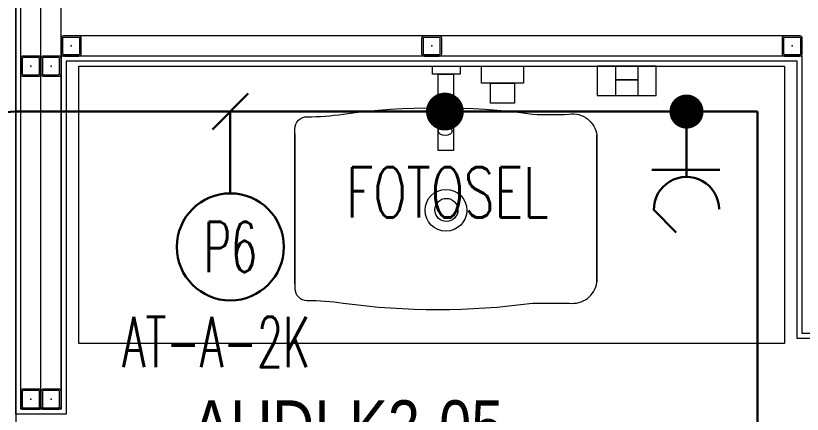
# Model space of a CAD drawing. Extents: x -1439 to 23780, y -1362 to 4476.
# Drawn here: x 14182.5 to 14338.5, y 2540 to 2619 of the extents above; entities that cross this region are included whole.
import ezdxf
from ezdxf.enums import TextEntityAlignment as Align

# ---------------------------------------------------------------- set-up
doc = ezdxf.new("R2010")
doc.units = 0
doc.header["$MEASUREMENT"] = 0
doc.layers.get('0').update_dxf_attribs({"color": 9, "lineweight": 9})
for name, color, linetype, lineweight in [('Audi$0$05V', 8, 'Continuous', 9), ('Audi$0$06D', 8, 'Continuous', 9), ('Audi$0$10', 8, 'Continuous', 9), ('Audi$0$11', 8, 'Continuous', 9), ('Audi$0$21', 8, 'Continuous', 9), ('Audi$0$35', 8, 'Continuous', 9), ('E-DATA BAGLATI UCU', 7, 'Continuous', 30), ('E-KABLO', 7, 'Continuous', 30), ('E-KAPAKLI PRİZ', 7, 'Continuous', 30), ('E-LINYE', 7, 'Continuous', 30), ('E-YAZI', 7, 'Continuous', 30)]:
    doc.layers.add(name, color=color, linetype=linetype, lineweight=lineweight)
doc.styles.add('Audi$0$Arial', font='arial.ttf', dxfattribs={"height": 2.5})
doc.styles.add('Audi$0$MuuM_TEXT-STANDART', font='ARIALN.TTF')
doc.styles.add('E-YAZI', font='txttw.shx')

# ---------------------------------------------------------------- blocks, each defined once
blk = doc.blocks.new('Audi$0$sıvı sabunluk plan')
for points in [[(5.85, 1.3), (0, 1.3), (0, 13), (5.85, 13), (5.85, 1.3)], [(3.15, 4.9), (0, 4.9), (0, 9.4), (3.15, 9.4), (3.15, 4.9)], [(5.85, 4.9), (3.15, 4.9), (3.15, 9.4), (5.85, 9.4), (5.85, 4.9)]]:
    blk.add_lwpolyline(points)
blk = doc.blocks.new('Audi$0$LAVABO BATARYA PLAN')
at = {"layer": 'Audi$0$05V'}
for points in [[(0, 0), (5.5, 0), (5.5, -1.56), (0, -1.56)], [(9.77, 0), (18.07, 0), (18.07, -3.39), (9.77, -3.39)], [(1.18, -1.56), (4.18, -1.56), (4.18, -16.74), (1.18, -16.74)], [(11.55, -3.39), (16.28, -3.39), (16.28, -7.35), (11.55, -7.35)]]:
    blk.add_lwpolyline(points, close=True, dxfattribs=at)
blk = doc.blocks.new('Audi$0$Group-398-1')
at = {"lineweight": 0, "flags": 128}
blk.add_lwpolyline([(384774.0706, 69367.6054), (384774.0706, 69368.1554), (384775.4706, 69368.1554), (384775.4706, 69367.6054)], close=True, dxfattribs=at)
blk.add_lwpolyline([(384775.4706, 69367.6054), (384774.0706, 69367.6054), (384774.0706, 69368.1554), (384775.4706, 69368.1554)], close=True)
for points in [[(384775.042, 69367.7395), (384775.042, 69368.0459, 0.414214), (384775.018, 69368.0699, -0.035809), (384774.946, 69368.0751, 0.067889), (384774.5706, 69368.0751, -0.002456), (384774.498, 69368.0751, 0.418149), (384774.4431, 69368.0334), (384774.4431, 69367.7422)], [(384775.042, 69368.0361), (384775.042, 69367.7297, -0.414214), (384775.018, 69367.7057, 0.035809), (384774.946, 69367.7005, -0.067889), (384774.5706, 69367.7005, 0.025966), (384774.498, 69367.7005, -0.418149), (384774.4431, 69367.7422), (384774.4431, 69368.0334)]]:
    blk.add_lwpolyline(points, format="xyb")
for centre, radius in [((384774.7423, 69367.8911), 0.0414), ((384774.7414, 69367.8903), 0.0228)]:
    blk.add_circle(centre, radius)
blk.add_ellipse((384774.7438, 69367.7338), major_axis=(0.0138, 0), ratio=0.667081)
at = {"xscale": 0.01, "yscale": 0.01, "zscale": 0.01, "rotation": 180}
blk.add_blockref('Audi$0$LAVABO BATARYA PLAN', (384774.7693, 69367.6054), dxfattribs=at)
at = {"layer": 'Audi$0$05V', "extrusion": (0, 0, -1), "xscale": 0.01, "yscale": 0.01, "zscale": -0.01, "rotation": 270}
blk.add_blockref('Audi$0$sıvı sabunluk plan', (-384774.4553, 69367.6639), dxfattribs=at)
blk = doc.blocks.new('Audi$0$Prf-40x40')
for points in [[(1.5, -2), (-1.5, -2, -0.414214), (-2, -1.5), (-2, 1.5, -0.414214), (-1.5, 2), (1.5, 2, -0.414214), (2, 1.5), (2, -1.5, -0.414214)], [(1.5, -1.7), (-1.5, -1.7, -0.414214), (-1.7, -1.5), (-1.7, 1.5, -0.414214), (-1.5, 1.7), (1.5, 1.7, -0.414214), (1.7, 1.5), (1.7, -1.5, -0.414214)]]:
    blk.add_lwpolyline(points, format="xyb", close=True)
at = {"color": 252}
blk.add_point((0, 0), dxfattribs=at)
blk = doc.blocks.new('Audi$0$0_roomno2-flat-2')
at = {"layer": 'Audi$0$21'}
blk.add_lwpolyline([(96.88, -52.5), (0, -52.5), (0, 0), (96.88, 0)], close=True, dxfattribs=at)
for points in [[(0, -15), (96.88, -15)], [(40.62, -15), (40.62, -52.5)], [(59.38, -15), (59.38, -52.5)], [(78.12, -15), (78.12, -52.5)], [(0, -33.75), (40.62, -33.75)]]:
    blk.add_lwpolyline(points, dxfattribs=at)
at = {"layer": 'Audi$0$21', "style": 'Audi$0$MuuM_TEXT-STANDART', "width": 0.6}
blk.add_text('H:', height=7.5, dxfattribs=at).set_placement((1.75, -43.04), align=Align.MIDDLE_LEFT)
at = {"layer": 'Audi$0$21', "style": 'Audi$0$Arial'}
blk.add_attdef('ODANO', (0, 5.85), '', height=10, dxfattribs=at)
blk.add_attdef('MEKANADI', text='', height=10, dxfattribs=at).set_placement((1.75, -15), align=Align.BOTTOM_LEFT)
at = {"layer": 'Audi$0$21', "style": 'Audi$0$MuuM_TEXT-STANDART', "width": 0.6}
for tag, p in [('YER01', (50, -22.5)), ('TAVAN01', (68.75, -22.5)), ('DUVAR01', (87.5, -22.5)), ('YER02', (50, -33.75)), ('TAVAN02', (68.75, -33.75)), ('DUVAR02', (87.5, -33.75)), ('YER03', (50, -45)), ('TAVAN03', (68.75, -45)), ('DUVAR03', (87.5, -45))]:
    blk.add_attdef(tag, text='', height=7.5, dxfattribs=at).set_placement(p, align=Align.MIDDLE_CENTER)
for tag, p in [('M2', (1.75, -24.38)), ('TEMIZTAVANYUKSEKLIGI', (9, -43.04))]:
    blk.add_attdef(tag, text='', height=7.5, dxfattribs=at).set_placement(p, align=Align.MIDDLE_LEFT)
blk = doc.blocks.new('Audi$0$p-2. kat planı')
at = {"layer": 'Audi$0$06D'}
for points in [[(14187.5, 2544.5), (14187.5, 2695.5)], [(14191.5, 2544.5), (14191.5, 2695.5)], [(14336.5, 2615), (14193.5, 2615)]]:
    blk.add_lwpolyline(points, dxfattribs=at)
at = {"layer": 'Audi$0$11'}
for points in [[(14470.5, 2605), (14347.5, 2605), (14347.5, 2555), (14337.5, 2555), (14337.5, 2610), (14192.5, 2610), (14192.5, 2540), (14182.5, 2540), (14182.5, 2700), (14192.5, 2700), (14192.5, 2630), (14337.5, 2630), (14337.5, 2685), (14347.5, 2685), (14347.5, 2635), (14470.5, 2635)], [(14470.5, 2606), (14346.5, 2606), (14346.5, 2556), (14338.5, 2556), (14338.5, 2611), (14191.5, 2611), (14191.5, 2541), (14183.5, 2541), (14183.5, 2699), (14191.5, 2699), (14191.5, 2629), (14338.5, 2629), (14338.5, 2684), (14346.5, 2684), (14346.5, 2634), (14470.5, 2634)]]:
    blk.add_lwpolyline(points, dxfattribs=at)
ref = blk.add_blockref('Audi$0$0_roomno2-flat-2', (14217.48, 2529.76))
ref.add_attrib('ODANO', 'AUDI-K2-05', dxfattribs={"layer": 'Audi$0$21', "height": 10, "style": 'Audi$0$MuuM_TEXT-STANDART'}).set_placement((14217.48, 2529.76), align=Align.BOTTOM_LEFT)
ref.add_attrib('MEKANADI', 'WC BAYAN', dxfattribs={"layer": 'Audi$0$21', "height": 10, "style": 'Audi$0$MuuM_TEXT-STANDART', "width": 0.9}).set_placement((14219.23, 2514.76), align=Align.BOTTOM_LEFT)
ref.add_attrib('M2', '5.57m2', dxfattribs={"layer": 'Audi$0$21', "height": 7.5, "style": 'Audi$0$MuuM_TEXT-STANDART', "width": 0.6}).set_placement((14219.23, 2505.38), align=Align.MIDDLE_LEFT)
ref.add_attrib('TEMIZTAVANYUKSEKLIGI', '2.40 M', dxfattribs={"layer": 'Audi$0$21', "height": 7.5, "style": 'Audi$0$MuuM_TEXT-STANDART', "width": 0.6}).set_placement((14226.48, 2486.72), align=Align.MIDDLE_LEFT)
ref.add_attrib('YER01', 'Y08', dxfattribs={"layer": 'Audi$0$21', "height": 7.5, "style": 'Audi$0$MuuM_TEXT-STANDART', "width": 0.6}).set_placement((14267.48, 2507.26), align=Align.MIDDLE_CENTER)
ref.add_attrib('TAVAN01', 'T01', dxfattribs={"layer": 'Audi$0$21', "height": 7.5, "style": 'Audi$0$MuuM_TEXT-STANDART', "width": 0.6}).set_placement((14286.23, 2507.26), align=Align.MIDDLE_CENTER)
ref.add_attrib('DUVAR01', 'D11', dxfattribs={"layer": 'Audi$0$21', "height": 7.5, "style": 'Audi$0$MuuM_TEXT-STANDART', "width": 0.6}).set_placement((14304.98, 2507.26), align=Align.MIDDLE_CENTER)
ref.add_attrib('TAVAN02', 'T09', dxfattribs={"layer": 'Audi$0$21', "height": 7.5, "style": 'Audi$0$MuuM_TEXT-STANDART', "width": 0.6}).set_placement((14286.23, 2496.01), align=Align.MIDDLE_CENTER)
at = {"layer": 'Audi$0$10', "xscale": -1}
for p, rotation in [((14193.5, 2613), 180), ((14265, 2613), 180), ((14336.5, 2613), 180), ((14185.5, 2609), 90), ((14189.5, 2609), 90), ((14185.5, 2543), 90), ((14189.5, 2543), 90)]:
    blk.add_blockref('Audi$0$Prf-40x40', p, dxfattribs=dict(at, rotation=rotation))
blk = doc.blocks.new('100_KAPAKLI PRİZ')
at = {"layer": 'E-KAPAKLI PRİZ', "color": 4}
for p, q in [((1.216, 3.6), (0.379, 4.438)), ((0, 2.4), (0, 0)), ((-1.223, 2.136), (1.279, 2.136))]:
    blk.add_line(p, q, dxfattribs=at)
blk.add_arc((0, 3.6), 1.2, 180.7551, 0.7551, dxfattribs=at)

msp = doc.modelspace()

# ---------------------------------------------------------------- linework, layer by layer
at = {"layer": 'Audi$0$35'}
msp.add_lwpolyline([(16650.5, 2363), (16650.5, 2272.98, 0.147272), (13074.5, 1216.59), (13074.5, 1835), (13854.5, 1835), (13854.5, 2483.5), (13840.44, 2489.8), (13837.5, 2489.8), (13837.5, 2570.2), (13840.5, 2570.2), (13854.5, 2576.5), (13854.5, 2580), (13854.5, 2657), (13835.5, 2657), (13835.5, 2763), (13854.5, 2763), (13854.5, 2803), (14182.5, 2803), (14182.5, 2363)], format="xyb", close=True, dxfattribs=at)
msp.add_lwpolyline([(14192.5, 2610), (14192.5, 2540), (14182.5, 2540), (14182.5, 2450), (14192.5, 2450), (14192.5, 2440), (14470.5, 2440), (14470.5, 2605), (14347.5, 2605), (14347.5, 2555), (14337.5, 2555), (14337.5, 2610)], close=True, dxfattribs=at)
at = {"layer": 'E-DATA BAGLATI UCU', "color": 4, "const_width": 3.75}
msp.add_lwpolyline([(14269.5, 2600, -1), (14265.75, 2600, -1)], format="xyb", close=True, dxfattribs=at)
at = {"layer": 'E-KABLO', "color": 6}
msp.add_line((14267.62, 2600), (14182.5, 2600), dxfattribs=at)
at = {"layer": 'E-KABLO', "color": 6, "ltscale": 40}
for p, q in [((14315.54, 2600), (14267.62, 2600)), ((14315.54, 2600), (14329.64, 2600)), ((14329.64, 2600), (14329.64, 2444.97))]:
    msp.add_line(p, q, dxfattribs=at)
at = {"layer": 'E-KABLO', "color": 4, "linetype": 'Continuous', "const_width": 3.38}
msp.add_lwpolyline([(14317.23, 2600, 1), (14313.85, 2600, 1)], format="xyb", close=True, dxfattribs=at)
at = {"layer": 'E-KABLO', "color": 7, "linetype": 'Continuous'}
msp.add_circle((14225.06, 2573.17), 10.61, dxfattribs=at)
at = {"layer": 'E-KABLO', "color": 6}
msp.add_arc((14182.5, 2590), 10, 90, 180, dxfattribs=at)
at = {"layer": 'E-LINYE', "color": 7, "linetype": 'Continuous'}
for p, q in [((14221.55, 2596.44), (14228.58, 2603.56)), ((14225.06, 2583.78), (14225.06, 2600))]:
    msp.add_line(p, q, dxfattribs=at)

# ---------------------------------------------------------------- block references
msp.add_blockref('Audi$0$p-2. kat planı', (0, 0))
at = {"layer": 'Audi$0$05V', "xscale": 100, "yscale": 100, "zscale": 100, "rotation": 180}
msp.add_blockref('Audi$0$Group-398-1', (38491742.06, 6939369.54), dxfattribs=at)
at = {"layer": 'E-KAPAKLI PRİZ', "xscale": 5.399999999999998, "yscale": 5.399999999999998, "zscale": 5.399999999999998, "rotation": 180}
msp.add_blockref('100_KAPAKLI PRİZ', (14315.54, 2600), dxfattribs=at)

# ---------------------------------------------------------------- texts
at = {"layer": 'E-KABLO', "color": 3, "linetype": 'Continuous', "style": 'E-YAZI', "width": 0.6}
msp.add_text('P6', height=10, dxfattribs=at).set_placement((14225.06, 2573.17), align=Align.MIDDLE_CENTER)
at = {"layer": 'E-YAZI', "color": 3, "style": 'E-YAZI'}
for s, width, p in [('FOTOSEL', 0.7, (14248.03, 2578.99)), ('AT-A-2K', 0.6, (14203.62, 2549.32))]:
    msp.add_text(s, height=10, dxfattribs=dict(at, width=width)).set_placement(p)

doc.saveas('drawing.dxf')
